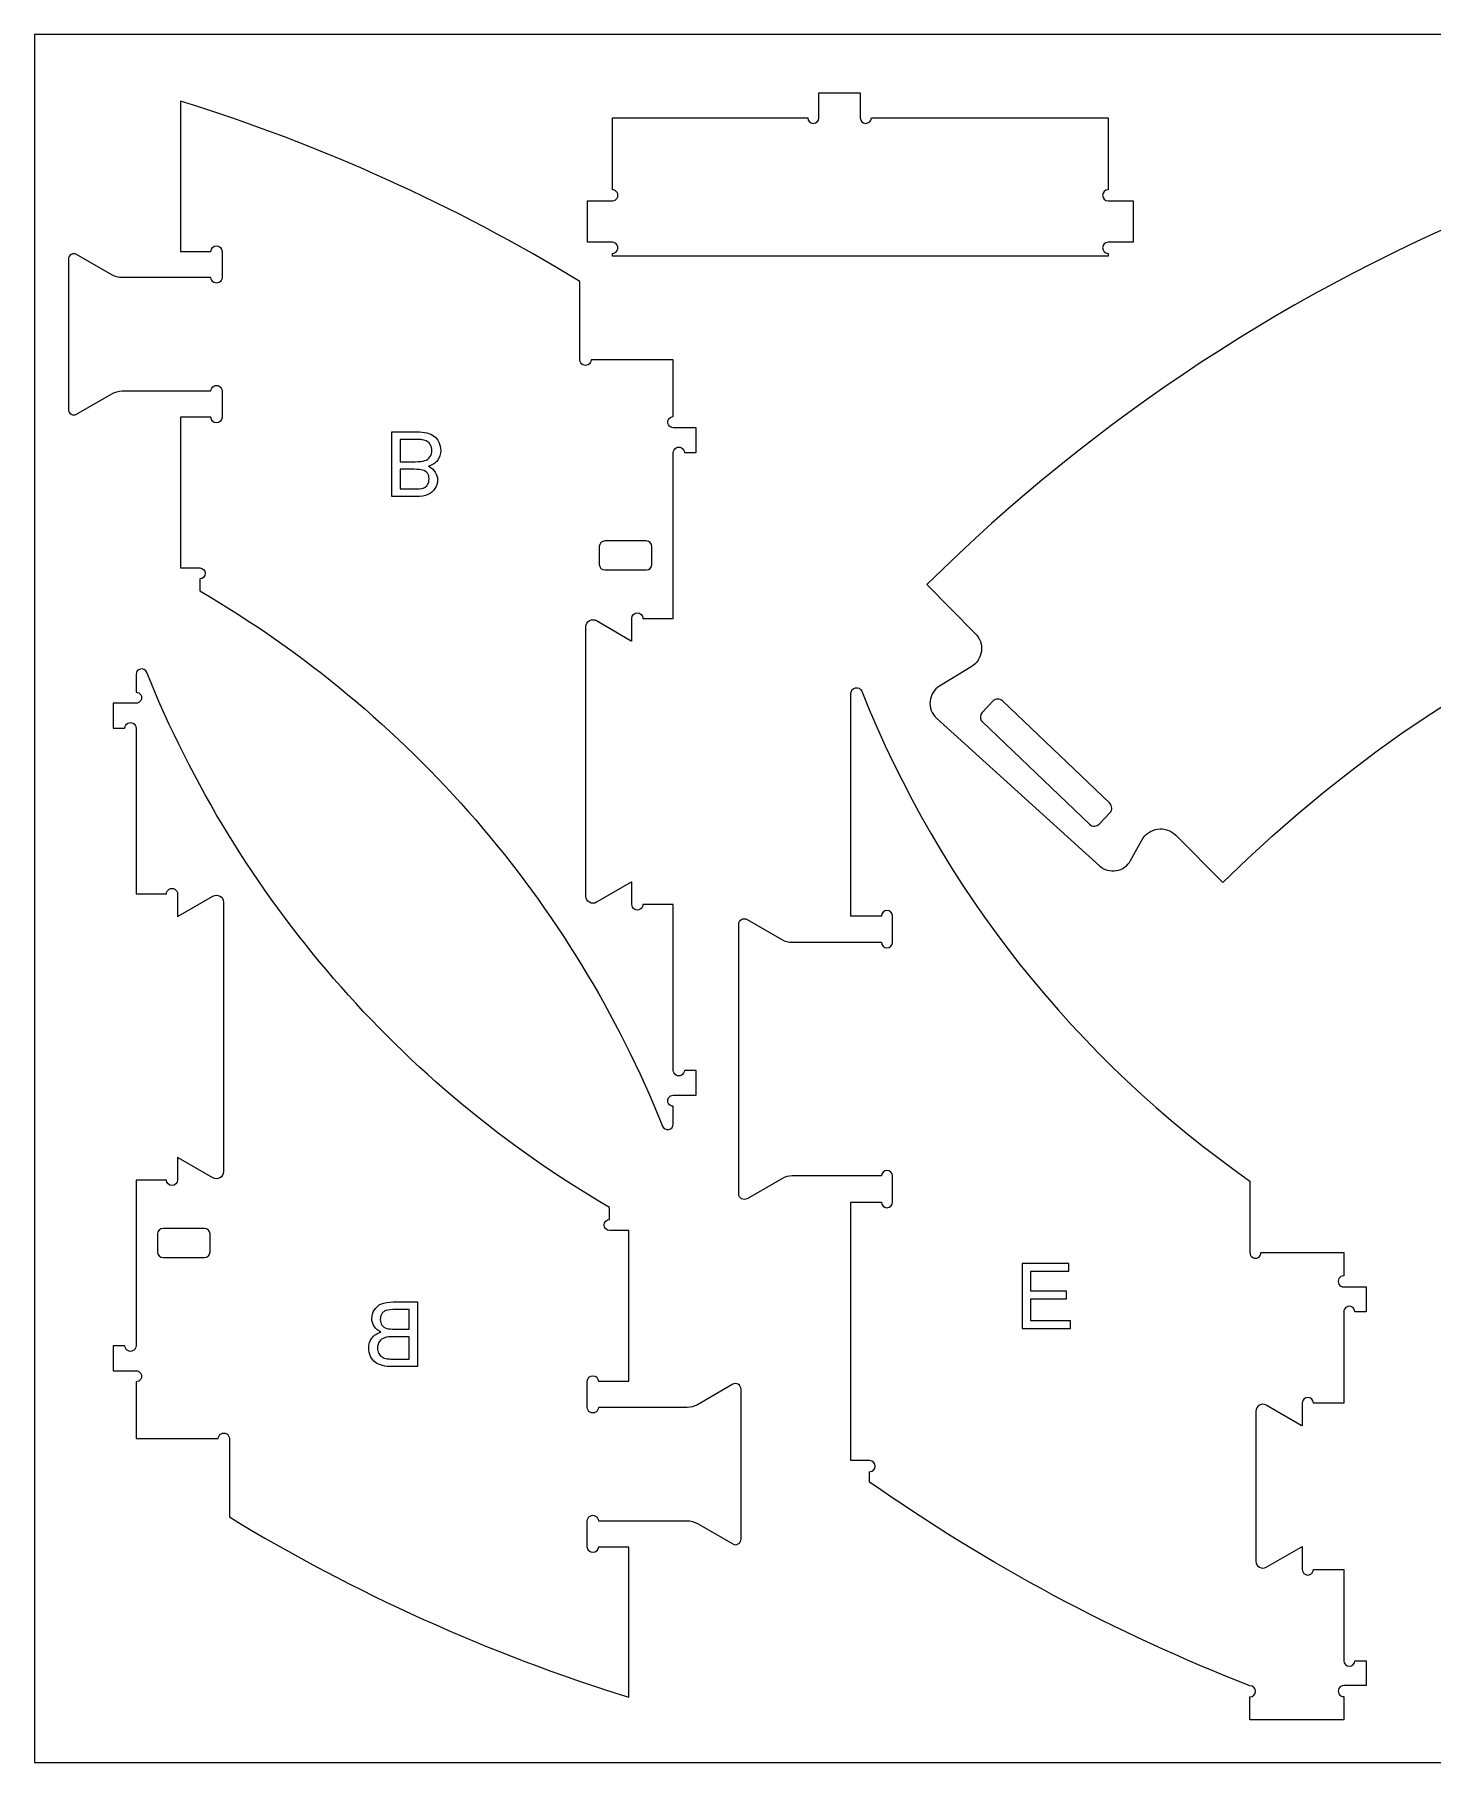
# Model space of a CAD drawing. Header units: centimetres. Extents: x 166 to 416, y -1463 to -1338.
# Drawn here: x 166 to 267.1, y -1463.3 to -1338.3 of the extents above; entities that cross this region are included whole.
import ezdxf

# ---------------------------------------------------------------- set-up
doc = ezdxf.new("R2010")
doc.units = ezdxf.units.CM
doc.header["$MEASUREMENT"] = 0
for name, color, linetype in [('decoupe', 7, 'Continuous'), ('lettres', 7, 'Continuous'), ('planche', 7, 'Continuous'), ('trous', 7, 'Continuous')]:
    doc.layers.add(name, color=color, linetype=linetype)

msp = doc.modelspace()

# ---------------------------------------------------------------- linework, layer by layer
at = {"layer": 'decoupe', "color": 5, "lineweight": 9}
for points, knots in [([(251.93557, -1399.62042), (251.93557, -1399.62042), (248.53435, -1396.196), (248.53435, -1396.196), (248.1898, -1395.84904), (247.70168, -1395.68504), (247.21753, -1395.75354), (246.73337, -1395.82203), (246.30992, -1396.11493), (246.07514, -1396.54383), (246.07514, -1396.54383), (245.26376, -1398.0254), (245.26376, -1398.0254), (245.05046, -1398.41493), (244.67052, -1398.68523), (244.23252, -1398.75894), (243.79465, -1398.83265), (243.34709, -1398.70156), (243.01807, -1398.40333), (243.01807, -1398.40333), (231.23048, -1387.71779), (231.23048, -1387.71779), (230.89151, -1387.41044), (230.71736, -1386.96116), (230.76086, -1386.50581), (230.80436, -1386.05033), (231.06016, -1385.64214), (231.45104, -1385.40445), (231.45104, -1385.40445), (233.73948, -1384.01335), (233.73948, -1384.01335), (234.14516, -1383.76674), (234.41544, -1383.34775), (234.47293, -1382.87637), (234.53041, -1382.4051), (234.36862, -1381.9335), (234.034, -1381.59659), (234.034, -1381.59659), (230.53023, -1378.06881), (230.53023, -1378.06881), (254.96251, -1353.83021), (288.1545, -1340.49607), (322.56494, -1341.0958), (356.97538, -1341.69554), (389.68255, -1356.17823), (413.25523, -1381.25351), (413.25523, -1381.25351), (388.14819, -1399.02756), (388.14819, -1399.02756), (350.18704, -1362.02796), (289.57317, -1362.29176), (251.93557, -1399.62042)], [0, 0, 0, 0, 0.058823529, 0.058823529, 0.058823529, 0.117647059, 0.117647059, 0.117647059, 0.176470588, 0.176470588, 0.176470588, 0.235294118, 0.235294118, 0.235294118, 0.294117647, 0.294117647, 0.294117647, 0.352941176, 0.352941176, 0.352941176, 0.411764706, 0.411764706, 0.411764706, 0.470588235, 0.470588235, 0.470588235, 0.529411765, 0.529411765, 0.529411765, 0.588235294, 0.588235294, 0.588235294, 0.647058824, 0.647058824, 0.647058824, 0.705882353, 0.705882353, 0.705882353, 0.764705882, 0.764705882, 0.764705882, 0.823529412, 0.823529412, 0.823529412, 0.882352941, 0.882352941, 0.882352941, 0.941176471, 0.941176471, 0.941176471, 1, 1, 1, 1]), ([(178.75604, -1365.95802), (178.75604, -1366.17889), (178.9352, -1366.35806), (179.15608, -1366.35806), (179.37696, -1366.35806), (179.55612, -1366.17889), (179.55612, -1365.95802), (179.55612, -1365.95802), (179.55612, -1364.05796), (179.55612, -1364.05796), (179.55612, -1363.91516), (179.4799, -1363.78305), (179.35604, -1363.71159), (179.2323, -1363.64014), (179.07986, -1363.64014), (178.95612, -1363.71159), (178.83237, -1363.78305), (178.75604, -1363.91516), (178.75604, -1364.05796), (178.75604, -1364.05796), (176.44199, -1364.05796), (176.44199, -1364.05796), (176.44199, -1364.05796), (172.34396, -1364.05796), (172.34396, -1364.05796), (172.08067, -1364.05796), (171.82192, -1364.12732), (171.59395, -1364.25897), (171.59395, -1364.25897), (169.04207, -1365.73238), (169.04207, -1365.73238), (168.91821, -1365.80383), (168.76577, -1365.80383), (168.64202, -1365.73238), (168.51828, -1365.66092), (168.44206, -1365.52881), (168.44206, -1365.3859), (168.44206, -1365.3859), (168.44206, -1354.53012), (168.44206, -1354.53012), (168.44206, -1354.38721), (168.51828, -1354.25522), (168.64202, -1354.18376), (168.76577, -1354.1123), (168.91821, -1354.1123), (169.04207, -1354.18376), (169.04207, -1354.18376), (171.59395, -1355.65705), (171.59395, -1355.65705), (171.82192, -1355.7887), (172.08067, -1355.85806), (172.34396, -1355.85806), (172.34396, -1355.85806), (176.44199, -1355.85806), (176.44199, -1355.85806), (176.44199, -1355.85806), (178.75604, -1355.85806), (178.75604, -1355.85806), (178.75604, -1356.00098), (178.83237, -1356.13297), (178.95612, -1356.20443), (179.07986, -1356.27588), (179.2323, -1356.27588), (179.35604, -1356.20443), (179.4799, -1356.13297), (179.55612, -1356.00098), (179.55612, -1355.85806), (179.55612, -1355.85806), (179.55612, -1353.958), (179.55612, -1353.958), (179.55612, -1353.73713), (179.37696, -1353.55808), (179.15608, -1353.55808), (178.9352, -1353.55808), (178.75604, -1353.73713), (178.75604, -1353.958), (178.75604, -1353.958), (176.55609, -1353.958), (176.55609, -1353.958), (176.55609, -1353.958), (176.55609, -1343.09329), (176.55609, -1343.09329), (186.68219, -1346.24169), (196.38338, -1350.62148), (205.44192, -1356.13448), (205.44192, -1356.13448), (205.44192, -1361.81061), (205.44192, -1361.81061), (205.44192, -1361.95352), (205.51814, -1362.08563), (205.642, -1362.15709), (205.76574, -1362.22854), (205.91818, -1362.22854), (206.04192, -1362.15709), (206.16567, -1362.08563), (206.24189, -1361.95352), (206.24189, -1361.81061), (206.24189, -1361.81061), (212.19187, -1361.81061), (212.19187, -1361.81061), (212.19187, -1361.81061), (212.19187, -1365.91538), (212.19187, -1365.91538), (212.04908, -1365.91538), (211.91697, -1365.99171), (211.84551, -1366.11545), (211.77405, -1366.2392), (211.77405, -1366.39164), (211.84551, -1366.51538), (211.91697, -1366.63912), (212.04908, -1366.71546), (212.19187, -1366.71546), (212.19187, -1366.71546), (213.84189, -1366.71546), (213.84189, -1366.71546), (213.84189, -1366.71546), (213.84189, -1368.51536), (213.84189, -1368.51536), (213.84189, -1368.51536), (212.99196, -1368.51536), (212.99196, -1368.51536), (212.99196, -1368.37245), (212.91574, -1368.24046), (212.79188, -1368.169), (212.66814, -1368.09754), (212.5157, -1368.09754), (212.39195, -1368.169), (212.26821, -1368.24046), (212.19187, -1368.37245), (212.19187, -1368.51536), (212.19187, -1368.51536), (212.19187, -1380.51061), (212.19187, -1380.51061), (212.19187, -1380.51061), (209.99193, -1380.51061), (209.99193, -1380.51061), (209.99193, -1380.28974), (209.81288, -1380.11057), (209.59188, -1380.11057), (209.37101, -1380.11057), (209.19196, -1380.28974), (209.19196, -1380.51061), (209.19196, -1380.51061), (209.19196, -1382.14959), (209.19196, -1382.14959), (209.19196, -1382.14959), (209.16779, -1382.13646), (209.16779, -1382.13646), (209.16779, -1382.13646), (209.14385, -1382.12299), (209.14385, -1382.12299), (209.14385, -1382.12299), (206.62787, -1380.67038), (206.62787, -1380.67038), (206.47311, -1380.58114), (206.28255, -1380.58114), (206.12779, -1380.67038), (205.97314, -1380.75973), (205.87786, -1380.92483), (205.87786, -1381.10342), (205.87786, -1381.10342), (205.87786, -1400.61769), (205.87786, -1400.61769), (205.87786, -1400.79639), (205.97314, -1400.96138), (206.12779, -1401.05073), (206.28255, -1401.14008), (206.47311, -1401.14008), (206.62787, -1401.05073), (206.62787, -1401.05073), (209.14385, -1399.59812), (209.14385, -1399.59812), (209.14385, -1399.59812), (209.16779, -1399.58464), (209.16779, -1399.58464), (209.16779, -1399.58464), (209.19196, -1399.57162), (209.19196, -1399.57162), (209.19196, -1399.57162), (209.19196, -1401.2106), (209.19196, -1401.2106), (209.19196, -1401.35352), (209.26818, -1401.48551), (209.39192, -1401.55697), (209.51566, -1401.62842), (209.66822, -1401.62842), (209.79196, -1401.55697), (209.91571, -1401.48551), (209.99193, -1401.35352), (209.99193, -1401.2106), (209.99193, -1401.2106), (212.19187, -1401.2106), (212.19187, -1401.2106), (212.19187, -1401.2106), (212.19187, -1413.20574), (212.19187, -1413.20574), (212.19187, -1413.34865), (212.26821, -1413.48064), (212.39195, -1413.5521), (212.5157, -1413.62356), (212.66814, -1413.62356), (212.79188, -1413.5521), (212.91574, -1413.48064), (212.99196, -1413.34865), (212.99196, -1413.20574), (212.99196, -1413.20574), (213.84189, -1413.20574), (213.84189, -1413.20574), (213.84189, -1413.20574), (213.84189, -1415.00576), (213.84189, -1415.00576), (213.84189, -1415.00576), (212.19187, -1415.00576), (212.19187, -1415.00576), (212.04908, -1415.00576), (211.91697, -1415.08198), (211.84551, -1415.20572), (211.77405, -1415.32946), (211.77405, -1415.48202), (211.84551, -1415.60576), (211.91697, -1415.72951), (212.04908, -1415.80573), (212.19187, -1415.80573), (212.19187, -1415.80573), (212.19187, -1417.08672), (212.19187, -1417.08672), (212.19187, -1417.27832), (212.05616, -1417.44296), (211.86805, -1417.47945), (211.68006, -1417.51593), (211.49252, -1417.41392), (211.42095, -1417.23626), (204.86538, -1400.97416), (193.08764, -1387.3541), (177.94201, -1378.52016), (177.94201, -1378.52016), (177.94201, -1377.65803), (177.94201, -1377.65803), (178.16289, -1377.65803), (178.34193, -1377.47886), (178.34193, -1377.25798), (178.34193, -1377.03711), (178.16289, -1376.85806), (177.94201, -1376.85806), (177.94201, -1376.85806), (176.55609, -1376.85806), (176.55609, -1376.85806), (176.55609, -1376.85806), (176.55609, -1365.95802), (176.55609, -1365.95802), (176.55609, -1365.95802), (178.75604, -1365.95802), (178.75604, -1365.95802)], [0, 0, 0, 0, 0.011904762, 0.011904762, 0.011904762, 0.023809524, 0.023809524, 0.023809524, 0.035714286, 0.035714286, 0.035714286, 0.047619048, 0.047619048, 0.047619048, 0.05952381, 0.05952381, 0.05952381, 0.071428571, 0.071428571, 0.071428571, 0.083333333, 0.083333333, 0.083333333, 0.095238095, 0.095238095, 0.095238095, 0.107142857, 0.107142857, 0.107142857, 0.119047619, 0.119047619, 0.119047619, 0.130952381, 0.130952381, 0.130952381, 0.142857143, 0.142857143, 0.142857143, 0.154761905, 0.154761905, 0.154761905, 0.166666667, 0.166666667, 0.166666667, 0.178571429, 0.178571429, 0.178571429, 0.19047619, 0.19047619, 0.19047619, 0.202380952, 0.202380952, 0.202380952, 0.214285714, 0.214285714, 0.214285714, 0.226190476, 0.226190476, 0.226190476, 0.238095238, 0.238095238, 0.238095238, 0.25, 0.25, 0.25, 0.261904762, 0.261904762, 0.261904762, 0.273809524, 0.273809524, 0.273809524, 0.285714286, 0.285714286, 0.285714286, 0.297619048, 0.297619048, 0.297619048, 0.30952381, 0.30952381, 0.30952381, 0.321428571, 0.321428571, 0.321428571, 0.333333333, 0.333333333, 0.333333333, 0.345238095, 0.345238095, 0.345238095, 0.357142857, 0.357142857, 0.357142857, 0.369047619, 0.369047619, 0.369047619, 0.380952381, 0.380952381, 0.380952381, 0.392857143, 0.392857143, 0.392857143, 0.404761905, 0.404761905, 0.404761905, 0.416666667, 0.416666667, 0.416666667, 0.428571429, 0.428571429, 0.428571429, 0.44047619, 0.44047619, 0.44047619, 0.452380952, 0.452380952, 0.452380952, 0.464285714, 0.464285714, 0.464285714, 0.476190476, 0.476190476, 0.476190476, 0.488095238, 0.488095238, 0.488095238, 0.5, 0.5, 0.5, 0.511904762, 0.511904762, 0.511904762, 0.523809524, 0.523809524, 0.523809524, 0.535714286, 0.535714286, 0.535714286, 0.547619048, 0.547619048, 0.547619048, 0.55952381, 0.55952381, 0.55952381, 0.571428571, 0.571428571, 0.571428571, 0.583333333, 0.583333333, 0.583333333, 0.595238095, 0.595238095, 0.595238095, 0.607142857, 0.607142857, 0.607142857, 0.619047619, 0.619047619, 0.619047619, 0.630952381, 0.630952381, 0.630952381, 0.642857143, 0.642857143, 0.642857143, 0.654761905, 0.654761905, 0.654761905, 0.666666667, 0.666666667, 0.666666667, 0.678571429, 0.678571429, 0.678571429, 0.69047619, 0.69047619, 0.69047619, 0.702380952, 0.702380952, 0.702380952, 0.714285714, 0.714285714, 0.714285714, 0.726190476, 0.726190476, 0.726190476, 0.738095238, 0.738095238, 0.738095238, 0.75, 0.75, 0.75, 0.761904762, 0.761904762, 0.761904762, 0.773809524, 0.773809524, 0.773809524, 0.785714286, 0.785714286, 0.785714286, 0.797619048, 0.797619048, 0.797619048, 0.80952381, 0.80952381, 0.80952381, 0.821428571, 0.821428571, 0.821428571, 0.833333333, 0.833333333, 0.833333333, 0.845238095, 0.845238095, 0.845238095, 0.857142857, 0.857142857, 0.857142857, 0.869047619, 0.869047619, 0.869047619, 0.880952381, 0.880952381, 0.880952381, 0.892857143, 0.892857143, 0.892857143, 0.904761905, 0.904761905, 0.904761905, 0.916666667, 0.916666667, 0.916666667, 0.928571429, 0.928571429, 0.928571429, 0.94047619, 0.94047619, 0.94047619, 0.952380952, 0.952380952, 0.952380952, 0.964285714, 0.964285714, 0.964285714, 0.976190476, 0.976190476, 0.976190476, 0.988095238, 0.988095238, 0.988095238, 1, 1, 1, 1]), ([(205.98974, -1353.30104), (205.98974, -1353.30104), (207.78976, -1353.30104), (207.78976, -1353.30104), (207.93268, -1353.30104), (208.06467, -1353.37726), (208.13613, -1353.50101), (208.20758, -1353.62475), (208.20758, -1353.77731), (208.13613, -1353.90105), (208.06467, -1354.02479), (207.93268, -1354.10101), (207.78976, -1354.10101), (207.78976, -1354.10101), (207.78976, -1354.30098), (207.78976, -1354.30098), (207.78976, -1354.30098), (243.63968, -1354.30098), (243.63968, -1354.30098), (243.63968, -1354.30098), (243.63968, -1354.10101), (243.63968, -1354.10101), (243.41881, -1354.10101), (243.23964, -1353.92196), (243.23964, -1353.70109), (243.23964, -1353.48009), (243.41881, -1353.30104), (243.63968, -1353.30104), (243.63968, -1353.30104), (245.4397, -1353.30104), (245.4397, -1353.30104), (245.4397, -1353.30104), (245.4397, -1350.30101), (245.4397, -1350.30101), (245.4397, -1350.30101), (243.63968, -1350.30101), (243.63968, -1350.30101), (243.41881, -1350.30101), (243.23964, -1350.12196), (243.23964, -1349.90108), (243.23964, -1349.68009), (243.41881, -1349.50104), (243.63968, -1349.50104), (243.63968, -1349.50104), (243.63968, -1344.30106), (243.63968, -1344.30106), (243.63968, -1344.30106), (226.51475, -1344.30106), (226.51475, -1344.30106), (226.51475, -1344.52194), (226.33559, -1344.70099), (226.11471, -1344.70099), (225.89383, -1344.70099), (225.71467, -1344.52194), (225.71467, -1344.30106), (225.71467, -1344.30106), (225.71467, -1342.50104), (225.71467, -1342.50104), (225.71467, -1342.50104), (222.71475, -1342.50104), (222.71475, -1342.50104), (222.71475, -1342.50104), (222.71475, -1344.30106), (222.71475, -1344.30106), (222.71475, -1344.52194), (222.53558, -1344.70099), (222.31471, -1344.70099), (222.09383, -1344.70099), (221.91466, -1344.52194), (221.91466, -1344.30106), (221.91466, -1344.30106), (207.78976, -1344.30106), (207.78976, -1344.30106), (207.78976, -1344.30106), (207.78976, -1349.50104), (207.78976, -1349.50104), (207.93268, -1349.50104), (208.06467, -1349.57726), (208.13613, -1349.701), (208.20758, -1349.82475), (208.20758, -1349.97731), (208.13613, -1350.10105), (208.06467, -1350.22479), (207.93268, -1350.30101), (207.78976, -1350.30101), (207.78976, -1350.30101), (205.98974, -1350.30101), (205.98974, -1350.30101), (205.98974, -1350.30101), (205.98974, -1353.30104), (205.98974, -1353.30104)], [0, 0, 0, 0, 0.033333333, 0.033333333, 0.033333333, 0.066666667, 0.066666667, 0.066666667, 0.1, 0.1, 0.1, 0.133333333, 0.133333333, 0.133333333, 0.166666667, 0.166666667, 0.166666667, 0.2, 0.2, 0.2, 0.233333333, 0.233333333, 0.233333333, 0.266666667, 0.266666667, 0.266666667, 0.3, 0.3, 0.3, 0.333333333, 0.333333333, 0.333333333, 0.366666667, 0.366666667, 0.366666667, 0.4, 0.4, 0.4, 0.433333333, 0.433333333, 0.433333333, 0.466666667, 0.466666667, 0.466666667, 0.5, 0.5, 0.5, 0.533333333, 0.533333333, 0.533333333, 0.566666667, 0.566666667, 0.566666667, 0.6, 0.6, 0.6, 0.633333333, 0.633333333, 0.633333333, 0.666666667, 0.666666667, 0.666666667, 0.7, 0.7, 0.7, 0.733333333, 0.733333333, 0.733333333, 0.766666667, 0.766666667, 0.766666667, 0.8, 0.8, 0.8, 0.833333333, 0.833333333, 0.833333333, 0.866666667, 0.866666667, 0.866666667, 0.9, 0.9, 0.9, 0.933333333, 0.933333333, 0.933333333, 0.966666667, 0.966666667, 0.966666667, 1, 1, 1, 1]), ([(206.77504, -1435.69392), (206.77504, -1435.47305), (206.59588, -1435.29388), (206.375, -1435.29388), (206.15412, -1435.29388), (205.97496, -1435.47305), (205.97496, -1435.69392), (205.97496, -1435.69392), (205.97496, -1437.59398), (205.97496, -1437.59398), (205.97496, -1437.73678), (206.05118, -1437.86889), (206.17504, -1437.94035), (206.29878, -1438.0118), (206.45122, -1438.0118), (206.57496, -1437.94035), (206.69871, -1437.86889), (206.77504, -1437.73678), (206.77504, -1437.59398), (206.77504, -1437.59398), (209.08909, -1437.59398), (209.08909, -1437.59398), (209.08909, -1437.59398), (213.18712, -1437.59398), (213.18712, -1437.59398), (213.45041, -1437.59398), (213.70916, -1437.52462), (213.93713, -1437.39297), (213.93713, -1437.39297), (216.48901, -1435.91956), (216.48901, -1435.91956), (216.61287, -1435.84811), (216.76531, -1435.84811), (216.88906, -1435.91956), (217.0128, -1435.99102), (217.08902, -1436.12313), (217.08902, -1436.26604), (217.08902, -1436.26604), (217.08902, -1447.12182), (217.08902, -1447.12182), (217.08902, -1447.26473), (217.0128, -1447.39672), (216.88906, -1447.46818), (216.76531, -1447.53964), (216.61287, -1447.53964), (216.48901, -1447.46818), (216.48901, -1447.46818), (213.93713, -1445.99489), (213.93713, -1445.99489), (213.70916, -1445.86324), (213.45041, -1445.79388), (213.18712, -1445.79388), (213.18712, -1445.79388), (209.08909, -1445.79388), (209.08909, -1445.79388), (209.08909, -1445.79388), (206.77504, -1445.79388), (206.77504, -1445.79388), (206.77504, -1445.65096), (206.69871, -1445.51897), (206.57496, -1445.44751), (206.45122, -1445.37606), (206.29878, -1445.37606), (206.17504, -1445.44751), (206.05118, -1445.51897), (205.97496, -1445.65096), (205.97496, -1445.79388), (205.97496, -1445.79388), (205.97496, -1447.69394), (205.97496, -1447.69394), (205.97496, -1447.91481), (206.15412, -1448.09386), (206.375, -1448.09386), (206.59588, -1448.09386), (206.77504, -1447.91481), (206.77504, -1447.69394), (206.77504, -1447.69394), (208.97499, -1447.69394), (208.97499, -1447.69394), (208.97499, -1447.69394), (208.97499, -1458.55865), (208.97499, -1458.55865), (198.84889, -1455.41025), (189.1477, -1451.03046), (180.08916, -1445.51746), (180.08916, -1445.51746), (180.08916, -1439.84133), (180.08916, -1439.84133), (180.08916, -1439.69842), (180.01294, -1439.56631), (179.88908, -1439.49485), (179.76534, -1439.4234), (179.6129, -1439.4234), (179.48916, -1439.49485), (179.36541, -1439.56631), (179.28919, -1439.69842), (179.28919, -1439.84133), (179.28919, -1439.84133), (173.33921, -1439.84133), (173.33921, -1439.84133), (173.33921, -1439.84133), (173.33921, -1435.73656), (173.33921, -1435.73656), (173.482, -1435.73656), (173.61411, -1435.66023), (173.68557, -1435.53649), (173.75703, -1435.41274), (173.75703, -1435.2603), (173.68557, -1435.13656), (173.61411, -1435.01282), (173.482, -1434.93648), (173.33921, -1434.93648), (173.33921, -1434.93648), (171.68919, -1434.93648), (171.68919, -1434.93648), (171.68919, -1434.93648), (171.68919, -1433.13658), (171.68919, -1433.13658), (171.68919, -1433.13658), (172.53912, -1433.13658), (172.53912, -1433.13658), (172.53912, -1433.27949), (172.61534, -1433.41148), (172.7392, -1433.48294), (172.86294, -1433.5544), (173.01538, -1433.5544), (173.13913, -1433.48294), (173.26287, -1433.41148), (173.33921, -1433.27949), (173.33921, -1433.13658), (173.33921, -1433.13658), (173.33921, -1421.14133), (173.33921, -1421.14133), (173.33921, -1421.14133), (175.53915, -1421.14133), (175.53915, -1421.14133), (175.53915, -1421.3622), (175.7182, -1421.54137), (175.9392, -1421.54137), (176.16007, -1421.54137), (176.33912, -1421.3622), (176.33912, -1421.14133), (176.33912, -1421.14133), (176.33912, -1419.50235), (176.33912, -1419.50235), (176.33912, -1419.50235), (176.36329, -1419.51548), (176.36329, -1419.51548), (176.36329, -1419.51548), (176.38723, -1419.52895), (176.38723, -1419.52895), (176.38723, -1419.52895), (178.90321, -1420.98156), (178.90321, -1420.98156), (179.05797, -1421.0708), (179.24853, -1421.0708), (179.40329, -1420.98156), (179.55794, -1420.89221), (179.65322, -1420.72711), (179.65322, -1420.54852), (179.65322, -1420.54852), (179.65322, -1401.03425), (179.65322, -1401.03425), (179.65322, -1400.85555), (179.55794, -1400.69056), (179.40329, -1400.60121), (179.24853, -1400.51186), (179.05797, -1400.51186), (178.90321, -1400.60121), (178.90321, -1400.60121), (176.38723, -1402.05382), (176.38723, -1402.05382), (176.38723, -1402.05382), (176.36329, -1402.0673), (176.36329, -1402.0673), (176.36329, -1402.0673), (176.33912, -1402.08032), (176.33912, -1402.08032), (176.33912, -1402.08032), (176.33912, -1400.44134), (176.33912, -1400.44134), (176.33912, -1400.29842), (176.2629, -1400.16643), (176.13916, -1400.09497), (176.01542, -1400.02352), (175.86286, -1400.02352), (175.73912, -1400.09497), (175.61537, -1400.16643), (175.53915, -1400.29842), (175.53915, -1400.44134), (175.53915, -1400.44134), (173.33921, -1400.44134), (173.33921, -1400.44134), (173.33921, -1400.44134), (173.33921, -1388.4462), (173.33921, -1388.4462), (173.33921, -1388.30329), (173.26287, -1388.1713), (173.13913, -1388.09984), (173.01538, -1388.02838), (172.86294, -1388.02838), (172.7392, -1388.09984), (172.61534, -1388.1713), (172.53912, -1388.30329), (172.53912, -1388.4462), (172.53912, -1388.4462), (171.68919, -1388.4462), (171.68919, -1388.4462), (171.68919, -1388.4462), (171.68919, -1386.64618), (171.68919, -1386.64618), (171.68919, -1386.64618), (173.33921, -1386.64618), (173.33921, -1386.64618), (173.482, -1386.64618), (173.61411, -1386.56996), (173.68557, -1386.44622), (173.75703, -1386.32248), (173.75703, -1386.16992), (173.68557, -1386.04618), (173.61411, -1385.92243), (173.482, -1385.84621), (173.33921, -1385.84621), (173.33921, -1385.84621), (173.33921, -1384.56522), (173.33921, -1384.56522), (173.33921, -1384.37362), (173.47492, -1384.20898), (173.66303, -1384.17249), (173.85102, -1384.13601), (174.03856, -1384.23802), (174.11013, -1384.41568), (180.6657, -1400.67778), (192.44344, -1414.29784), (207.58907, -1423.13178), (207.58907, -1423.13178), (207.58907, -1423.99391), (207.58907, -1423.99391), (207.36819, -1423.99391), (207.18915, -1424.17308), (207.18915, -1424.39396), (207.18915, -1424.61483), (207.36819, -1424.79388), (207.58907, -1424.79388), (207.58907, -1424.79388), (208.97499, -1424.79388), (208.97499, -1424.79388), (208.97499, -1424.79388), (208.97499, -1435.69392), (208.97499, -1435.69392), (208.97499, -1435.69392), (206.77504, -1435.69392), (206.77504, -1435.69392)], [0, 0, 0, 0, 0.011904762, 0.011904762, 0.011904762, 0.023809524, 0.023809524, 0.023809524, 0.035714286, 0.035714286, 0.035714286, 0.047619048, 0.047619048, 0.047619048, 0.05952381, 0.05952381, 0.05952381, 0.071428571, 0.071428571, 0.071428571, 0.083333333, 0.083333333, 0.083333333, 0.095238095, 0.095238095, 0.095238095, 0.107142857, 0.107142857, 0.107142857, 0.119047619, 0.119047619, 0.119047619, 0.130952381, 0.130952381, 0.130952381, 0.142857143, 0.142857143, 0.142857143, 0.154761905, 0.154761905, 0.154761905, 0.166666667, 0.166666667, 0.166666667, 0.178571429, 0.178571429, 0.178571429, 0.19047619, 0.19047619, 0.19047619, 0.202380952, 0.202380952, 0.202380952, 0.214285714, 0.214285714, 0.214285714, 0.226190476, 0.226190476, 0.226190476, 0.238095238, 0.238095238, 0.238095238, 0.25, 0.25, 0.25, 0.261904762, 0.261904762, 0.261904762, 0.273809524, 0.273809524, 0.273809524, 0.285714286, 0.285714286, 0.285714286, 0.297619048, 0.297619048, 0.297619048, 0.30952381, 0.30952381, 0.30952381, 0.321428571, 0.321428571, 0.321428571, 0.333333333, 0.333333333, 0.333333333, 0.345238095, 0.345238095, 0.345238095, 0.357142857, 0.357142857, 0.357142857, 0.369047619, 0.369047619, 0.369047619, 0.380952381, 0.380952381, 0.380952381, 0.392857143, 0.392857143, 0.392857143, 0.404761905, 0.404761905, 0.404761905, 0.416666667, 0.416666667, 0.416666667, 0.428571429, 0.428571429, 0.428571429, 0.44047619, 0.44047619, 0.44047619, 0.452380952, 0.452380952, 0.452380952, 0.464285714, 0.464285714, 0.464285714, 0.476190476, 0.476190476, 0.476190476, 0.488095238, 0.488095238, 0.488095238, 0.5, 0.5, 0.5, 0.511904762, 0.511904762, 0.511904762, 0.523809524, 0.523809524, 0.523809524, 0.535714286, 0.535714286, 0.535714286, 0.547619048, 0.547619048, 0.547619048, 0.55952381, 0.55952381, 0.55952381, 0.571428571, 0.571428571, 0.571428571, 0.583333333, 0.583333333, 0.583333333, 0.595238095, 0.595238095, 0.595238095, 0.607142857, 0.607142857, 0.607142857, 0.619047619, 0.619047619, 0.619047619, 0.630952381, 0.630952381, 0.630952381, 0.642857143, 0.642857143, 0.642857143, 0.654761905, 0.654761905, 0.654761905, 0.666666667, 0.666666667, 0.666666667, 0.678571429, 0.678571429, 0.678571429, 0.69047619, 0.69047619, 0.69047619, 0.702380952, 0.702380952, 0.702380952, 0.714285714, 0.714285714, 0.714285714, 0.726190476, 0.726190476, 0.726190476, 0.738095238, 0.738095238, 0.738095238, 0.75, 0.75, 0.75, 0.761904762, 0.761904762, 0.761904762, 0.773809524, 0.773809524, 0.773809524, 0.785714286, 0.785714286, 0.785714286, 0.797619048, 0.797619048, 0.797619048, 0.80952381, 0.80952381, 0.80952381, 0.821428571, 0.821428571, 0.821428571, 0.833333333, 0.833333333, 0.833333333, 0.845238095, 0.845238095, 0.845238095, 0.857142857, 0.857142857, 0.857142857, 0.869047619, 0.869047619, 0.869047619, 0.880952381, 0.880952381, 0.880952381, 0.892857143, 0.892857143, 0.892857143, 0.904761905, 0.904761905, 0.904761905, 0.916666667, 0.916666667, 0.916666667, 0.928571429, 0.928571429, 0.928571429, 0.94047619, 0.94047619, 0.94047619, 0.952380952, 0.952380952, 0.952380952, 0.964285714, 0.964285714, 0.964285714, 0.976190476, 0.976190476, 0.976190476, 0.988095238, 0.988095238, 0.988095238, 1, 1, 1, 1]), ([(260.6793, -1428.87487), (260.53639, -1428.87487), (260.40428, -1428.79853), (260.33282, -1428.67479), (260.26137, -1428.55105), (260.26137, -1428.39861), (260.33282, -1428.27486), (260.40428, -1428.15112), (260.53639, -1428.07478), (260.6793, -1428.07478), (260.6793, -1428.07478), (260.6793, -1426.39479), (260.6793, -1426.39479), (260.6793, -1426.39479), (254.69341, -1426.39479), (254.69341, -1426.39479), (254.69341, -1426.5377), (254.61708, -1426.66981), (254.49333, -1426.74127), (254.36959, -1426.81273), (254.21715, -1426.81273), (254.09341, -1426.74127), (253.96966, -1426.66981), (253.89333, -1426.5377), (253.89333, -1426.39479), (253.89333, -1426.39479), (253.89333, -1421.21491), (253.89333, -1421.21491), (241.28088, -1412.38678), (231.52182, -1400.06678), (225.81502, -1385.7684), (225.74391, -1385.59028), (225.55638, -1385.48769), (225.36792, -1385.52382), (225.17958, -1385.56007), (225.04352, -1385.72483), (225.04352, -1385.91666), (225.04352, -1385.91666), (225.0434, -1402.04224), (225.0434, -1402.04224), (225.0434, -1402.04224), (227.24347, -1402.04224), (227.24347, -1402.04224), (227.24347, -1401.82136), (227.42252, -1401.64231), (227.64339, -1401.64231), (227.86439, -1401.64231), (228.04344, -1401.82136), (228.04344, -1402.04224), (228.04344, -1402.04224), (228.04344, -1403.9423), (228.04344, -1403.9423), (228.04344, -1404.16318), (227.86439, -1404.34223), (227.64339, -1404.34223), (227.42252, -1404.34223), (227.24347, -1404.16318), (227.24347, -1403.9423), (227.24347, -1403.9423), (224.8934, -1403.9423), (224.8934, -1403.9423), (224.8934, -1403.9423), (220.79537, -1403.9423), (220.79537, -1403.9423), (220.53208, -1403.9423), (220.27333, -1403.87294), (220.04536, -1403.74129), (220.04536, -1403.74129), (217.52938, -1402.28868), (217.52938, -1402.28868), (217.40552, -1402.21722), (217.25308, -1402.21722), (217.12934, -1402.28868), (217.00559, -1402.36014), (216.92937, -1402.49213), (216.92937, -1402.63504), (216.92937, -1402.63504), (216.92937, -1422.14943), (216.92937, -1422.14943), (216.92937, -1422.29234), (217.00559, -1422.42434), (217.12934, -1422.49579), (217.25308, -1422.56725), (217.40552, -1422.56725), (217.52938, -1422.49579), (217.52938, -1422.49579), (220.04536, -1421.04318), (220.04536, -1421.04318), (220.27333, -1420.91154), (220.53208, -1420.84229), (220.79537, -1420.84229), (220.79537, -1420.84229), (224.8934, -1420.84229), (224.8934, -1420.84229), (224.8934, -1420.84229), (227.24347, -1420.84229), (227.24347, -1420.84229), (227.24347, -1420.6213), (227.42252, -1420.44225), (227.64339, -1420.44225), (227.86439, -1420.44225), (228.04344, -1420.6213), (228.04344, -1420.84229), (228.04344, -1420.84229), (228.04344, -1422.74223), (228.04344, -1422.74223), (228.04344, -1422.96311), (227.86439, -1423.14228), (227.64339, -1423.14228), (227.42252, -1423.14228), (227.24347, -1422.96311), (227.24347, -1422.74223), (227.24347, -1422.74223), (225.0434, -1422.74223), (225.0434, -1422.74223), (225.0434, -1422.74223), (225.0434, -1441.44224), (225.0434, -1441.44224), (225.0434, -1441.44224), (226.39342, -1441.44224), (226.39342, -1441.44224), (226.6143, -1441.44224), (226.79346, -1441.62129), (226.79346, -1441.84217), (226.79346, -1442.06304), (226.6143, -1442.24221), (226.39342, -1442.24221), (226.39342, -1442.24221), (226.39342, -1442.9885), (226.39342, -1442.9885), (234.93526, -1448.98705), (244.16832, -1453.93513), (253.89333, -1457.72596), (254.11432, -1457.72596), (254.29337, -1457.905), (254.29337, -1458.12588), (254.29337, -1458.34688), (254.11432, -1458.52593), (253.89333, -1458.52593), (253.89333, -1458.52593), (253.89333, -1460.19477), (253.89333, -1460.19477), (253.89333, -1460.19477), (260.6793, -1460.19477), (260.6793, -1460.19477), (260.6793, -1460.19477), (260.6793, -1458.51477), (260.6793, -1458.51477), (260.53639, -1458.51477), (260.40428, -1458.43855), (260.33282, -1458.31481), (260.26137, -1458.19107), (260.26137, -1458.03851), (260.33282, -1457.91476), (260.40428, -1457.79102), (260.53639, -1457.7148), (260.6793, -1457.7148), (260.6793, -1457.7148), (262.2933, -1457.7148), (262.2933, -1457.7148), (262.2933, -1457.7148), (262.2933, -1455.91478), (262.2933, -1455.91478), (262.2933, -1455.91478), (261.47927, -1455.91478), (261.47927, -1455.91478), (261.47927, -1456.13566), (261.30022, -1456.31482), (261.07923, -1456.31482), (260.85835, -1456.31482), (260.6793, -1456.13566), (260.6793, -1455.91478), (260.6793, -1455.91478), (260.6793, -1449.31552), (260.6793, -1449.31552), (260.6793, -1449.31552), (258.47924, -1449.31552), (258.47924, -1449.31552), (258.47924, -1449.45844), (258.40302, -1449.59043), (258.27928, -1449.66189), (258.15554, -1449.73334), (258.00298, -1449.73334), (257.87923, -1449.66189), (257.75549, -1449.59043), (257.67927, -1449.45844), (257.67927, -1449.31552), (257.67927, -1449.31552), (257.67927, -1447.6583), (257.67927, -1447.6583), (257.67927, -1447.6583), (257.63686, -1447.68003), (257.63686, -1447.68003), (257.63686, -1447.68003), (257.59527, -1447.70304), (257.59527, -1447.70304), (257.59527, -1447.70304), (255.07928, -1449.15576), (255.07928, -1449.15576), (254.92452, -1449.245), (254.73396, -1449.245), (254.57932, -1449.15576), (254.42455, -1449.06641), (254.32927, -1448.90131), (254.32927, -1448.72272), (254.32927, -1448.72272), (254.32927, -1437.86695), (254.32927, -1437.86695), (254.32927, -1437.68825), (254.42455, -1437.52326), (254.57932, -1437.43391), (254.73396, -1437.34456), (254.92452, -1437.34456), (255.07928, -1437.43391), (255.07928, -1437.43391), (257.59527, -1438.88652), (257.59527, -1438.88652), (257.59527, -1438.88652), (257.63686, -1438.90964), (257.63686, -1438.90964), (257.63686, -1438.90964), (257.67927, -1438.93125), (257.67927, -1438.93125), (257.67927, -1438.93125), (257.67927, -1437.27415), (257.67927, -1437.27415), (257.67927, -1437.13123), (257.75549, -1436.99912), (257.87923, -1436.92767), (258.00298, -1436.85621), (258.15554, -1436.85621), (258.27928, -1436.92767), (258.40302, -1436.99912), (258.47924, -1437.13123), (258.47924, -1437.27403), (258.47924, -1437.27403), (260.6793, -1437.27403), (260.6793, -1437.27403), (260.6793, -1437.27403), (260.6793, -1430.67477), (260.6793, -1430.67477), (260.6793, -1430.53198), (260.75552, -1430.39987), (260.87927, -1430.32841), (261.00301, -1430.25695), (261.15545, -1430.25695), (261.27931, -1430.32841), (261.40305, -1430.39987), (261.47927, -1430.53198), (261.47927, -1430.67477), (261.47927, -1430.67477), (262.2933, -1430.67477), (262.2933, -1430.67477), (262.2933, -1430.67477), (262.2933, -1428.87487), (262.2933, -1428.87487), (262.2933, -1428.87487), (260.6793, -1428.87487), (260.6793, -1428.87487)], [0, 0, 0, 0, 0.011627907, 0.011627907, 0.011627907, 0.023255814, 0.023255814, 0.023255814, 0.034883721, 0.034883721, 0.034883721, 0.046511628, 0.046511628, 0.046511628, 0.058139535, 0.058139535, 0.058139535, 0.069767442, 0.069767442, 0.069767442, 0.081395349, 0.081395349, 0.081395349, 0.093023256, 0.093023256, 0.093023256, 0.104651163, 0.104651163, 0.104651163, 0.11627907, 0.11627907, 0.11627907, 0.127906977, 0.127906977, 0.127906977, 0.139534884, 0.139534884, 0.139534884, 0.151162791, 0.151162791, 0.151162791, 0.162790698, 0.162790698, 0.162790698, 0.174418605, 0.174418605, 0.174418605, 0.186046512, 0.186046512, 0.186046512, 0.197674419, 0.197674419, 0.197674419, 0.209302326, 0.209302326, 0.209302326, 0.220930233, 0.220930233, 0.220930233, 0.23255814, 0.23255814, 0.23255814, 0.244186047, 0.244186047, 0.244186047, 0.255813953, 0.255813953, 0.255813953, 0.26744186, 0.26744186, 0.26744186, 0.279069767, 0.279069767, 0.279069767, 0.290697674, 0.290697674, 0.290697674, 0.302325581, 0.302325581, 0.302325581, 0.313953488, 0.313953488, 0.313953488, 0.325581395, 0.325581395, 0.325581395, 0.337209302, 0.337209302, 0.337209302, 0.348837209, 0.348837209, 0.348837209, 0.360465116, 0.360465116, 0.360465116, 0.372093023, 0.372093023, 0.372093023, 0.38372093, 0.38372093, 0.38372093, 0.395348837, 0.395348837, 0.395348837, 0.406976744, 0.406976744, 0.406976744, 0.418604651, 0.418604651, 0.418604651, 0.430232558, 0.430232558, 0.430232558, 0.441860465, 0.441860465, 0.441860465, 0.453488372, 0.453488372, 0.453488372, 0.465116279, 0.465116279, 0.465116279, 0.476744186, 0.476744186, 0.476744186, 0.488372093, 0.488372093, 0.488372093, 0.5, 0.5, 0.5, 0.511627907, 0.511627907, 0.511627907, 0.523255814, 0.523255814, 0.523255814, 0.534883721, 0.534883721, 0.534883721, 0.546511628, 0.546511628, 0.546511628, 0.558139535, 0.558139535, 0.558139535, 0.569767442, 0.569767442, 0.569767442, 0.581395349, 0.581395349, 0.581395349, 0.593023256, 0.593023256, 0.593023256, 0.604651163, 0.604651163, 0.604651163, 0.61627907, 0.61627907, 0.61627907, 0.627906977, 0.627906977, 0.627906977, 0.639534884, 0.639534884, 0.639534884, 0.651162791, 0.651162791, 0.651162791, 0.662790698, 0.662790698, 0.662790698, 0.674418605, 0.674418605, 0.674418605, 0.686046512, 0.686046512, 0.686046512, 0.697674419, 0.697674419, 0.697674419, 0.709302326, 0.709302326, 0.709302326, 0.720930233, 0.720930233, 0.720930233, 0.73255814, 0.73255814, 0.73255814, 0.744186047, 0.744186047, 0.744186047, 0.755813953, 0.755813953, 0.755813953, 0.76744186, 0.76744186, 0.76744186, 0.779069767, 0.779069767, 0.779069767, 0.790697674, 0.790697674, 0.790697674, 0.802325581, 0.802325581, 0.802325581, 0.813953488, 0.813953488, 0.813953488, 0.825581395, 0.825581395, 0.825581395, 0.837209302, 0.837209302, 0.837209302, 0.848837209, 0.848837209, 0.848837209, 0.860465116, 0.860465116, 0.860465116, 0.872093023, 0.872093023, 0.872093023, 0.88372093, 0.88372093, 0.88372093, 0.895348837, 0.895348837, 0.895348837, 0.906976744, 0.906976744, 0.906976744, 0.918604651, 0.918604651, 0.918604651, 0.930232558, 0.930232558, 0.930232558, 0.941860465, 0.941860465, 0.941860465, 0.953488372, 0.953488372, 0.953488372, 0.965116279, 0.965116279, 0.965116279, 0.976744186, 0.976744186, 0.976744186, 0.988372093, 0.988372093, 0.988372093, 1, 1, 1, 1])]:
    msp.add_open_spline(points, degree=3, knots=knots, dxfattribs=at)
at = {"layer": 'lettres', "color": 230}
for points, knots in [([(191.82995, -1367.01113), (191.82995, -1367.01113), (191.82995, -1371.69464), (191.82995, -1371.69464), (191.82995, -1371.69464), (193.58735, -1371.69464), (193.58735, -1371.69464), (193.94494, -1371.69464), (194.23166, -1371.64776), (194.44861, -1371.55291), (194.66447, -1371.45806), (194.83345, -1371.31198), (194.95556, -1371.11465), (195.07875, -1370.91841), (195.1398, -1370.71236), (195.1398, -1370.4965), (195.1398, -1370.297), (195.08529, -1370.10839), (194.97736, -1369.93178), (194.86943, -1369.75517), (194.7059, -1369.61235), (194.48677, -1369.50333), (194.77022, -1369.42048), (194.98826, -1369.27875), (195.1398, -1369.07815), (195.29243, -1368.87865), (195.36874, -1368.64207), (195.36874, -1368.36952), (195.36874, -1368.1493), (195.32186, -1367.94543), (195.2292, -1367.75683), (195.13653, -1367.56822), (195.02206, -1367.42323), (194.88578, -1367.32075), (194.74951, -1367.21936), (194.57835, -1367.14195), (194.37339, -1367.08962), (194.16734, -1367.03729), (193.9155, -1367.01113), (193.61679, -1367.01113), (193.61679, -1367.01113), (191.82995, -1367.01113), (191.82995, -1367.01113)], [0, 0, 0, 0, 0.071428571, 0.071428571, 0.071428571, 0.142857143, 0.142857143, 0.142857143, 0.214285714, 0.214285714, 0.214285714, 0.285714286, 0.285714286, 0.285714286, 0.357142857, 0.357142857, 0.357142857, 0.428571429, 0.428571429, 0.428571429, 0.5, 0.5, 0.5, 0.571428571, 0.571428571, 0.571428571, 0.642857143, 0.642857143, 0.642857143, 0.714285714, 0.714285714, 0.714285714, 0.785714286, 0.785714286, 0.785714286, 0.857142857, 0.857142857, 0.857142857, 0.928571429, 0.928571429, 0.928571429, 1, 1, 1, 1]), ([(192.45136, -1367.56059), (192.45136, -1367.56059), (193.61788, -1367.56059), (193.61788, -1367.56059), (193.81848, -1367.56059), (193.95911, -1367.56822), (194.04088, -1367.58349), (194.1826, -1367.60856), (194.30253, -1367.65108), (194.39846, -1367.71104), (194.4944, -1367.771), (194.5729, -1367.85822), (194.63504, -1367.97269), (194.69718, -1368.08716), (194.7277, -1368.21907), (194.7277, -1368.36843), (194.7277, -1368.54395), (194.68301, -1368.69549), (194.59252, -1368.82523), (194.50312, -1368.95496), (194.37884, -1369.04545), (194.21967, -1369.09778), (194.06159, -1369.15011), (193.83265, -1369.17627), (193.53502, -1369.17627), (193.53502, -1369.17627), (192.45136, -1369.17627), (192.45136, -1369.17627), (192.45136, -1369.17627), (192.45136, -1367.56059), (192.45136, -1367.56059)], [0, 0, 0, 0, 0.1, 0.1, 0.1, 0.2, 0.2, 0.2, 0.3, 0.3, 0.3, 0.4, 0.4, 0.4, 0.5, 0.5, 0.5, 0.6, 0.6, 0.6, 0.7, 0.7, 0.7, 0.8, 0.8, 0.8, 0.9, 0.9, 0.9, 1, 1, 1, 1]), ([(192.45136, -1369.72573), (192.45136, -1369.72573), (193.46416, -1369.72573), (193.46416, -1369.72573), (193.73889, -1369.72573), (193.93622, -1369.74427), (194.05505, -1369.78024), (194.21313, -1369.82712), (194.33196, -1369.90562), (194.41155, -1370.01464), (194.49113, -1370.12366), (194.53147, -1370.25993), (194.53147, -1370.42455), (194.53147, -1370.58045), (194.4944, -1370.71782), (194.41918, -1370.83556), (194.34504, -1370.95439), (194.2382, -1371.03615), (194.09975, -1371.07976), (193.96129, -1371.12337), (193.72363, -1371.14517), (193.38785, -1371.14517), (193.38785, -1371.14517), (192.45136, -1371.14517), (192.45136, -1371.14517), (192.45136, -1371.14517), (192.45136, -1369.72573), (192.45136, -1369.72573)], [0, 0, 0, 0, 0.111111111, 0.111111111, 0.111111111, 0.222222222, 0.222222222, 0.222222222, 0.333333333, 0.333333333, 0.333333333, 0.444444444, 0.444444444, 0.444444444, 0.555555556, 0.555555556, 0.555555556, 0.666666667, 0.666666667, 0.666666667, 0.777777778, 0.777777778, 0.777777778, 0.888888889, 0.888888889, 0.888888889, 1, 1, 1, 1]), ([(237.42052, -1431.87377), (237.42052, -1431.87377), (237.42052, -1427.19026), (237.42052, -1427.19026), (237.42052, -1427.19026), (240.80232, -1427.19026), (240.80232, -1427.19026), (240.80232, -1427.19026), (240.80232, -1427.73973), (240.80232, -1427.73973), (240.80232, -1427.73973), (238.04193, -1427.73973), (238.04193, -1427.73973), (238.04193, -1427.73973), (238.04193, -1429.17879), (238.04193, -1429.17879), (238.04193, -1429.17879), (240.62571, -1429.17879), (240.62571, -1429.17879), (240.62571, -1429.17879), (240.62571, -1429.72825), (240.62571, -1429.72825), (240.62571, -1429.72825), (238.04193, -1429.72825), (238.04193, -1429.72825), (238.04193, -1429.72825), (238.04193, -1431.32431), (238.04193, -1431.32431), (238.04193, -1431.32431), (240.91352, -1431.32431), (240.91352, -1431.32431), (240.91352, -1431.32431), (240.91352, -1431.87377), (240.91352, -1431.87377), (240.91352, -1431.87377), (237.42052, -1431.87377), (237.42052, -1431.87377)], [0, 0, 0, 0, 0.083333333, 0.083333333, 0.083333333, 0.166666667, 0.166666667, 0.166666667, 0.25, 0.25, 0.25, 0.333333333, 0.333333333, 0.333333333, 0.416666667, 0.416666667, 0.416666667, 0.5, 0.5, 0.5, 0.583333333, 0.583333333, 0.583333333, 0.666666667, 0.666666667, 0.666666667, 0.75, 0.75, 0.75, 0.833333333, 0.833333333, 0.833333333, 0.916666667, 0.916666667, 0.916666667, 1, 1, 1, 1]), ([(193.70113, -1434.64081), (193.70113, -1434.64081), (193.70113, -1429.9573), (193.70113, -1429.9573), (193.70113, -1429.9573), (191.94373, -1429.9573), (191.94373, -1429.9573), (191.58614, -1429.9573), (191.29942, -1430.00418), (191.08247, -1430.09903), (190.86661, -1430.19388), (190.69763, -1430.33996), (190.57552, -1430.53729), (190.45233, -1430.73353), (190.39128, -1430.93958), (190.39128, -1431.15544), (190.39128, -1431.35494), (190.44579, -1431.54355), (190.55372, -1431.72016), (190.66165, -1431.89677), (190.82518, -1432.03959), (191.04431, -1432.14861), (190.76086, -1432.23146), (190.54282, -1432.37319), (190.39128, -1432.57379), (190.23865, -1432.77329), (190.16234, -1433.00987), (190.16234, -1433.28242), (190.16234, -1433.50264), (190.20922, -1433.70651), (190.30188, -1433.89511), (190.39455, -1434.08372), (190.50902, -1434.22871), (190.6453, -1434.33119), (190.78157, -1434.43258), (190.95273, -1434.50999), (191.15769, -1434.56232), (191.36374, -1434.61465), (191.61558, -1434.64081), (191.91429, -1434.64081), (191.91429, -1434.64081), (193.70113, -1434.64081), (193.70113, -1434.64081)], [0, 0, 0, 0, 0.071428571, 0.071428571, 0.071428571, 0.142857143, 0.142857143, 0.142857143, 0.214285714, 0.214285714, 0.214285714, 0.285714286, 0.285714286, 0.285714286, 0.357142857, 0.357142857, 0.357142857, 0.428571429, 0.428571429, 0.428571429, 0.5, 0.5, 0.5, 0.571428571, 0.571428571, 0.571428571, 0.642857143, 0.642857143, 0.642857143, 0.714285714, 0.714285714, 0.714285714, 0.785714286, 0.785714286, 0.785714286, 0.857142857, 0.857142857, 0.857142857, 0.928571429, 0.928571429, 0.928571429, 1, 1, 1, 1]), ([(193.07972, -1431.92621), (193.07972, -1431.92621), (192.06692, -1431.92621), (192.06692, -1431.92621), (191.79219, -1431.92621), (191.59486, -1431.90767), (191.47603, -1431.8717), (191.31795, -1431.82482), (191.19912, -1431.74632), (191.11953, -1431.6373), (191.03995, -1431.52828), (190.99961, -1431.39201), (190.99961, -1431.22739), (190.99961, -1431.07149), (191.03668, -1430.93412), (191.1119, -1430.81638), (191.18604, -1430.69755), (191.29288, -1430.61579), (191.43133, -1430.57218), (191.56979, -1430.52857), (191.80745, -1430.50677), (192.14323, -1430.50677), (192.14323, -1430.50677), (193.07972, -1430.50677), (193.07972, -1430.50677), (193.07972, -1430.50677), (193.07972, -1431.92621), (193.07972, -1431.92621)], [0, 0, 0, 0, 0.111111111, 0.111111111, 0.111111111, 0.222222222, 0.222222222, 0.222222222, 0.333333333, 0.333333333, 0.333333333, 0.444444444, 0.444444444, 0.444444444, 0.555555556, 0.555555556, 0.555555556, 0.666666667, 0.666666667, 0.666666667, 0.777777778, 0.777777778, 0.777777778, 0.888888889, 0.888888889, 0.888888889, 1, 1, 1, 1]), ([(193.07972, -1434.09135), (193.07972, -1434.09135), (191.9132, -1434.09135), (191.9132, -1434.09135), (191.7126, -1434.09135), (191.57197, -1434.08372), (191.4902, -1434.06845), (191.34848, -1434.04338), (191.22855, -1434.00086), (191.13262, -1433.9409), (191.03668, -1433.88094), (190.95818, -1433.79372), (190.89604, -1433.67925), (190.8339, -1433.56478), (190.80338, -1433.43287), (190.80338, -1433.28351), (190.80338, -1433.10799), (190.84807, -1432.95645), (190.93856, -1432.82671), (191.02796, -1432.69698), (191.15224, -1432.60649), (191.31141, -1432.55416), (191.46949, -1432.50183), (191.69843, -1432.47567), (191.99606, -1432.47567), (191.99606, -1432.47567), (193.07972, -1432.47567), (193.07972, -1432.47567), (193.07972, -1432.47567), (193.07972, -1434.09135), (193.07972, -1434.09135)], [0, 0, 0, 0, 0.1, 0.1, 0.1, 0.2, 0.2, 0.2, 0.3, 0.3, 0.3, 0.4, 0.4, 0.4, 0.5, 0.5, 0.5, 0.6, 0.6, 0.6, 0.7, 0.7, 0.7, 0.8, 0.8, 0.8, 0.9, 0.9, 0.9, 1, 1, 1, 1])]:
    msp.add_open_spline(points, degree=3, knots=knots, dxfattribs=at)
at = {"layer": 'planche', "lineweight": 20}
msp.add_lwpolyline([(166.00001, -1463.27363), (416.00001, -1463.27363), (416.00001, -1338.27363), (166.00001, -1338.27363), (166.00001, -1463.27363)], close=True, dxfattribs=at)
at = {"layer": 'trous', "color": 3, "lineweight": 20}
for points in [[(210.24184, -1377.00845), (210.24184, -1377.00845), (207.24195, -1377.00845), (207.24195, -1377.00845), (207.02191, -1377.00845), (206.84189, -1376.82843), (206.84189, -1376.60841), (206.84189, -1376.60841), (206.84189, -1375.3085), (206.84189, -1375.3085), (206.84189, -1375.08848), (207.02191, -1374.90845), (207.24195, -1374.90845), (207.24195, -1374.90845), (210.24184, -1374.90845), (210.24184, -1374.90845), (210.46188, -1374.90845), (210.6419, -1375.08848), (210.6419, -1375.3085), (210.6419, -1375.3085), (210.6419, -1376.60841), (210.6419, -1376.60841), (210.6419, -1376.82843), (210.46188, -1377.00845), (210.24184, -1377.00845)], [(234.53541, -1387.30765), (234.53541, -1387.30765), (235.3086, -1386.49807), (235.3086, -1386.49807), (235.49483, -1386.30307), (235.80674, -1386.2959), (236.00175, -1386.48214), (236.00175, -1386.48214), (243.75377, -1393.88573), (243.75377, -1393.88573), (243.94878, -1394.07197), (243.95595, -1394.38388), (243.76971, -1394.57888), (243.76971, -1394.57888), (242.99652, -1395.38846), (242.99652, -1395.38846), (242.81029, -1395.58346), (242.49837, -1395.59063), (242.30337, -1395.40439), (242.30337, -1395.40439), (234.55135, -1388.0008), (234.55135, -1388.0008), (234.35634, -1387.81456), (234.34917, -1387.50265), (234.53541, -1387.30765)], [(175.28924, -1424.64349), (175.28924, -1424.64349), (178.28913, -1424.64349), (178.28913, -1424.64349), (178.50917, -1424.64349), (178.68919, -1424.82351), (178.68919, -1425.04353), (178.68919, -1425.04353), (178.68919, -1426.34344), (178.68919, -1426.34344), (178.68919, -1426.56346), (178.50917, -1426.74349), (178.28913, -1426.74349), (178.28913, -1426.74349), (175.28924, -1426.74349), (175.28924, -1426.74349), (175.0692, -1426.74349), (174.88918, -1426.56346), (174.88918, -1426.34344), (174.88918, -1426.34344), (174.88918, -1425.04353), (174.88918, -1425.04353), (174.88918, -1424.82351), (175.0692, -1424.64349), (175.28924, -1424.64349)]]:
    msp.add_open_spline(points, degree=3, knots=[0, 0, 0, 0, 0.125, 0.125, 0.125, 0.25, 0.25, 0.25, 0.375, 0.375, 0.375, 0.5, 0.5, 0.5, 0.625, 0.625, 0.625, 0.75, 0.75, 0.75, 0.875, 0.875, 0.875, 1, 1, 1, 1], dxfattribs=at)

doc.saveas('drawing.dxf')
